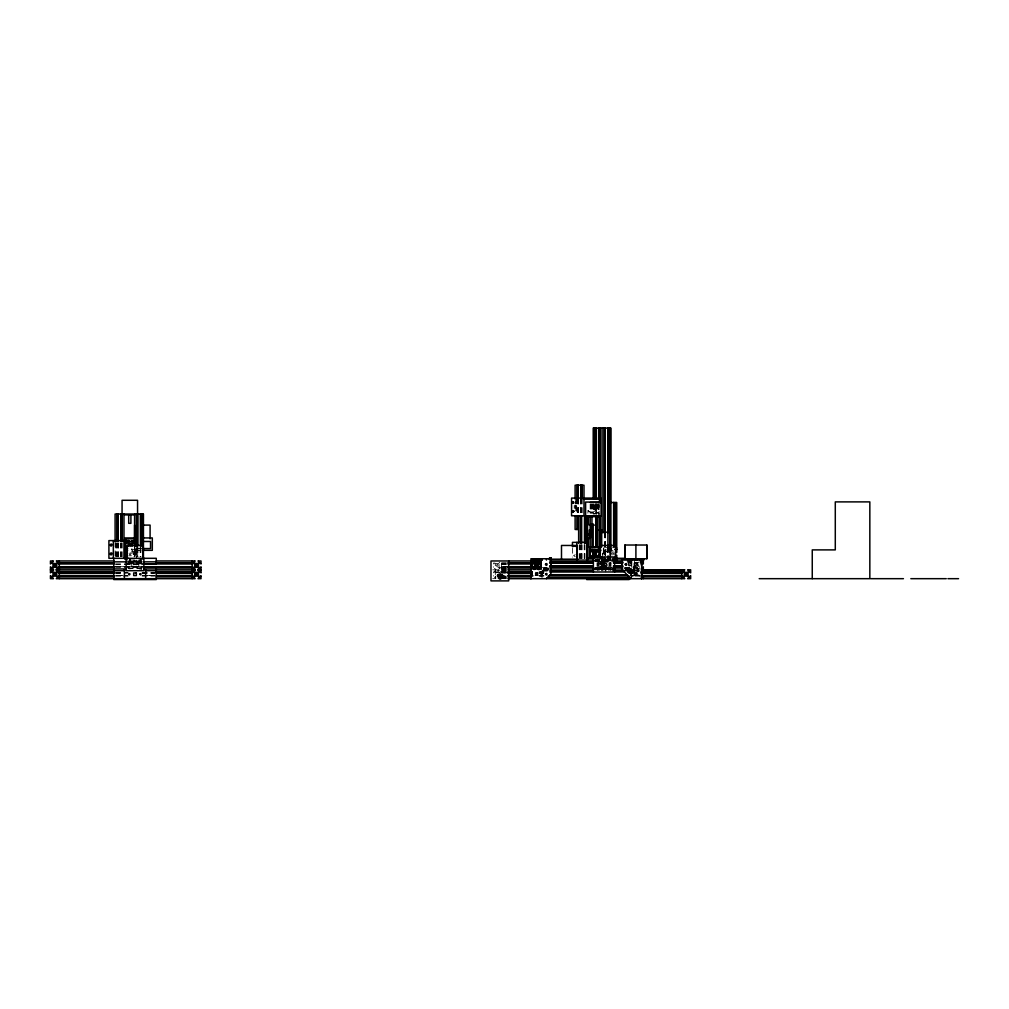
<?xml version="1.0" encoding="UTF-8"?>
<svg xmlns="http://www.w3.org/2000/svg" width="1009" height="1009" viewBox="0 0 1009 1009"><rect width="100%" height="100%" fill="white"/><g stroke="black" fill="none" stroke-linecap="round" stroke-linejoin="round"><path stroke-width="0.75" stroke-dasharray="5 3.75" d="M134.588 546.575L134.588 556.842L134.588 546.437M135.471 556.236L135.471 548.568L141.5 548.568M135.874 550.334L135.874 548.568M136.366 558.532L136.366 549.224L134.588 549.224M137.022 550.334L137.022 548.568M137.287 550.334L137.237 547.231M532.26 576.467L532.26 571.144M541.127 576.467L541.127 571.813M546.437 570.262L546.437 568.937M609.663 555.064L609.663 547.673M610.546 554.382L610.546 546.79M630.133 573.667L630.133 567.626M630.575 574.033L630.575 566.276M631.457 578.674L631.457 567.827M634.787 568.054L634.787 562.442L634.787 568.054L636.994 568.054L636.994 562.442L636.994 568.054M638.104 564.611L637.928 565.948L639.441 566.352M499.064 572.923L500.363 571.586L501.032 572.835M502.104 572.923L503.403 571.586M605.35 552.554L606.649 551.217L607.317 552.465L608.465 552.465M599.523 564.069L600.834 562.732M603.319 568.054L604.618 566.717L604.618 564.069L603.319 562.732M632.706 567.159L634.005 565.835L634.005 563.173M639.075 561.849L637.776 563.173L637.776 565.835L639.744 567.159M635.708 568.054L637.007 566.717M634.005 574.689L632.706 576.025L631.457 574.777M637.776 572.04L639.744 570.703M639.429 567.6L637.663 570.262M131.485 551.999L132.822 550.687L131.574 550.019L131.574 548.871L132.822 548.871M499.833 562.202L498.509 563.514L495.848 563.514L494.524 562.202M495.848 576.126L494.524 577.438L495.76 578.107M501.549 572.368L502.873 570.4M604.795 551.999L606.119 550.687L604.883 549.451L610.987 549.451M594.995 568.584L596.319 567.272M605.173 567.272L603.849 569.24M637.562 567.272L636.238 568.584L637.474 569.24M637.221 571.485L638.546 570.173L637.31 569.505M575.218 556.602L573.566 555.644L575.218 554.685M603.748 554.95C606.8 552.465 600.128 552.465 603.18 554.95M612.602 554.95C615.667 552.465 608.982 552.465 612.034 554.95M639.441 575.206L638.344 575.206M575.117 501.839L576.896 501.839M575.117 503.176L576.896 503.176M575.117 510.705L576.896 510.705M603.798 547.673L615.427 547.673M131.574 549.451L134.588 549.451M609.663 550.019L610.899 550.019M135.471 550.334L141.5 550.334M612.967 550.561L611.681 550.561L611.656 547.673M608.465 551.217L610.432 552.554L610.432 555.202M613.649 551.999L610.987 551.999L609.663 550.687M134.588 552.465L133.352 551.217L132.04 552.554L132.04 555.202L133.352 556.539M136.366 552.554L133.478 552.554L133.478 555.202L136.366 555.202M133.478 553.209L136.366 553.209M133.478 554.546L136.366 554.546M134.588 555.291L134.02 556.539M128.837 555.757L131.485 555.757M595.751 559.188L613.409 559.188M129.707 560.083L140.339 560.083M593.38 560.083L613.485 560.083M594.843 560.651L613.485 560.651M125.721 560.966L142.774 560.966M594.995 560.966L612.577 560.966M593.38 561.181L613.081 561.181M128.08 561.534L142.143 561.534M600.078 561.534L607.897 561.534M128.648 561.849L143.883 561.849M600.506 561.849L607.897 561.849M125.721 562.076L144.325 562.076M598.589 562.076L607.897 562.076L607.923 556.274M128.08 562.202L142.143 562.202M600.078 562.202L607.897 562.202M128.08 562.732L142.143 562.732M501.612 562.732L506.304 562.732M600.078 562.732L607.897 562.732M634.56 562.618L637.221 562.618M601.049 563.085L607.267 563.173M601.049 563.4L607.267 563.4M128.08 563.514L142.143 563.514M501.612 563.514L506.304 563.514M600.078 563.514L607.897 563.514M126.163 563.842L132.81 563.842L132.81 566.944M143.089 563.842L137.237 563.842L137.237 566.944M599.031 563.842L605.677 563.842L605.677 566.944M115.568 563.968L142.143 563.968M506.304 564.069L501.032 563.968L500.363 562.732L499.064 564.069L499.064 566.717L500.363 568.054L501.032 566.806L506.304 566.806L501.612 566.717M600.078 563.968L607.897 563.968M634.459 563.968L635.039 562.732M115.568 564.283L142.509 564.283M501.612 564.283L506.304 564.283M600.078 564.283L607.897 564.283M601.049 565.608L607.267 565.608M601.049 565.835L607.267 565.923M115.568 566.503L142.509 566.503M501.612 566.503L506.304 566.503M600.078 566.503L607.897 566.503M142.143 566.717L115.568 566.717L143.089 566.944M600.078 566.717L607.897 566.717L599.031 566.944M634.459 566.806L635.039 568.054M601.049 567.159L607.267 567.159M115.568 567.272L142.143 567.272M501.612 567.272L506.304 567.272M600.078 567.272L607.897 567.272M542.01 567.689L548.228 567.689M593.38 567.827L613.485 567.689M624.357 567.689L630.575 567.689L630.575 574.689M128.08 568.054L142.143 568.054M501.612 568.054L506.304 568.054M543.813 568.054L548.505 568.054M595.386 568.054L612.577 568.054M625.088 568.054L634.459 568.054M543.561 568.357L548.228 568.357M594.843 568.357L613.485 568.357M624.357 568.357L630.575 568.357M634.472 568.357L633.236 567.689L634.56 566.39L637.221 566.39L638.546 567.689L637.31 568.357L637.474 570.4M128.08 568.584L142.143 568.584M501.612 568.584L506.304 568.584M543.813 568.584L548.505 568.584M595.386 568.584L612.577 568.584M625.088 568.584L634.459 568.584M543.485 568.937L548.228 568.937M593.38 568.937L615.276 568.937M625.921 568.937L634.472 568.937M637.31 568.937L640.324 568.937M501.612 569.24L506.304 569.24M543.813 569.24L548.505 569.24M594.995 569.24L612.577 569.24M625.088 569.24L634.459 569.24M543.561 569.505L548.228 569.505M594.843 569.505L613.485 569.505M625.921 569.505L630.575 569.505M631.457 569.379L634.472 569.505M597.265 569.593L612.45 569.593M492.758 569.82L506.304 569.82M543.813 569.82L548.505 569.82M593.216 569.82L613.018 569.82M625.088 569.82L639.58 569.82M542.01 570.173L548.228 570.173M625.921 570.173L630.575 570.173M631.457 570.262L634.119 570.262L634.119 569.379L631.457 566.276M495.76 570.4L494.524 571.056L495.848 572.368L498.509 572.368L499.833 571.056L499.833 570.4L497.563 570.4L498.887 572.368L506.304 572.368M501.612 570.4L506.304 570.4M542.249 570.4L548.505 570.4M625.088 570.4L639.58 570.4M548.228 570.703L542.01 570.703L542.01 577.791M625.921 570.703L630.575 570.703M501.612 571.056L506.304 571.056M542.249 571.056L548.505 571.056M625.088 571.056L639.58 571.056M501.612 571.586L506.304 571.586M539.121 571.586L543.813 571.586M627.472 571.485L634.459 571.586M627.472 571.952L630.575 571.952M627.472 572.254L630.575 572.254M539.121 572.368L543.813 572.368M628.216 572.368L633.337 572.368M115.568 572.835L128.08 572.835M142.143 572.835L154.654 572.835M501.612 572.835L506.304 572.835M539.121 572.835L543.813 572.835M628.645 572.835L634.459 572.835M115.568 572.923L128.08 572.923M142.143 572.923L154.654 572.923M506.304 572.923L501.612 572.923L501.612 562.202M539.121 572.923L543.813 572.923M628.645 572.923L633.337 572.923M115.568 573.137L124.952 573.137M142.143 573.137L154.654 573.137M539.121 573.137L543.813 573.137M628.645 573.137L634.459 573.137M541.127 573.364L542.451 573.364M532.26 574.777L533.509 576.025M541.127 574.777L539.878 576.025M541.127 575.13L542.451 575.13M115.568 575.357L124.952 575.357M142.143 575.357L154.654 575.357M539.121 575.357L543.813 575.357M630.209 575.357L636.465 575.357M121.824 575.571L115.568 575.571L128.08 575.66L123.388 575.571M633.337 575.571L630.209 575.571L639.58 575.66L634.901 575.571M639.744 576.025L637.776 574.689M115.568 576.126L121.824 576.126M123.388 576.126L128.08 576.126M142.143 576.126L154.654 576.126M501.612 576.126L506.304 576.126M539.121 576.126L543.813 576.126M630.209 576.126L633.337 576.126M634.901 576.126L639.58 576.126M501.612 576.908L506.304 576.908M501.612 577.438L506.304 577.438M501.612 578.107L506.304 578.107M492.758 578.674L495.76 578.674L495.797 575.66M501.612 578.674L506.304 578.674M587.97 510.693C591.993 515.17 599.598 509.305 596.332 504.273A5.31 5.31 0 0 1 587.97 510.693C591.993 515.094 599.573 509.343 596.332 504.273M636.238 562.202L637.562 563.514M634.56 571.485L633.236 569.505M605.173 563.514L603.849 561.534M607.834 567.272L609.159 569.24M598.98 567.272L600.305 569.24M635.708 562.732L637.007 564.069M634.005 572.04L632.706 570.703L631.457 571.952L631.457 565.923M608.389 566.717L609.688 568.054M599.523 566.717L600.834 568.054M498.332 572.923L497.033 571.586L496.365 572.835M636.238 570.4L636.238 571.056M634.459 560.966L634.459 571.056M631.457 573.276L631.457 577.791M629.149 566.944L629.149 572.809M614.204 552.554L614.204 555.202M612.942 558.305L612.942 560.663M612.867 556.981L612.867 560.083M612.867 568.937L612.867 572.04M610.937 546.891L610.937 560.966M610.937 566.806L610.937 569.82M610.357 546.891L610.205 561.181M610.205 567.827L610.205 570.703M609.688 546.891L609.688 554.71M609.688 556.274L609.688 560.966M609.159 546.891L609.159 560.966M608.881 558.305L608.881 561.181M608.881 567.827L608.881 570.703M608.389 546.891L608.389 560.966M607.923 546.891L607.923 554.71M607.834 546.891L607.834 554.71M607.834 556.274L607.834 560.966M607.607 546.891L607.607 557.838M606.787 560.083L606.787 568.496M605.778 556.981L605.778 560.083M605.778 568.937L605.778 572.04M605.4 532.828L605.4 557.838M605.337 558.305L605.337 561.181M605.337 567.827L605.337 570.703M605.173 532.828L605.173 560.966M605.085 532.828L605.085 561.534M604.618 532.828L604.618 554.71M604.618 556.274L604.618 560.966M604.126 564.283L604.126 566.503M603.849 548.455L603.849 560.966M603.458 559.188L603.458 562.076M603.319 548.455L603.319 557.838M602.84 558.305L602.84 561.849M602.65 553.146L602.65 557.838M602.676 558.305L602.802 570.703M602.575 558.305L602.575 561.849M602.07 556.274L602.07 563.968M602.07 566.806L602.07 569.82M601.427 558.305L601.465 570.703M599.031 502.507L599.069 514.073M599.132 558.305L599.069 561.534M599.031 567.6L599.031 570.703M598.98 504.689L598.98 514.073M598.753 504.689L598.753 514.073M598.463 504.033L598.463 513.203M598.589 559.188L598.589 560.966M597.795 504.033L597.795 513.203M597.807 558.305L597.807 561.181M597.807 567.827L597.807 570.703M597.265 504.033L597.265 513.203M596.533 504.689L596.533 514.073M596.483 504.033L596.319 514.073L596.231 504.689M596.029 502.507L595.941 513.203M595.941 559.188L595.941 560.966M595.714 504.033L595.764 514.073M594.995 504.689L594.995 514.073M594.452 504.689L594.452 514.073M593.797 504.689L593.797 514.073M593.494 504.033L593.494 513.203M593.191 504.033L593.216 514.073M592.724 504.033L592.724 513.203M591.955 504.033L591.955 513.203M591.413 504.033L591.413 513.203M590.757 504.033L590.757 513.203M590.177 504.033L590.177 513.203M584.968 544.81L584.968 558.545M584.501 544.81L584.413 558.545M584.186 544.81L584.186 558.545M582.206 498.938L582.206 512.837M581.979 544.81L581.979 558.545M581.752 544.81L581.752 558.545M581.436 498.938L581.436 512.673M581.197 544.81L581.197 558.545M580.97 498.938L580.97 512.673M580.881 498.938L580.881 512.673M580.654 498.938L580.654 512.673M580.427 544.81L580.427 560.083M579.898 544.81L579.898 558.545M579.229 544.81L579.229 558.545M578.447 498.938L578.447 512.673M578.22 498.938L578.22 512.673M578.132 498.938L578.132 512.673M577.665 498.938L577.665 512.673M576.896 498.08L576.896 512.837M576.366 498.938L576.366 503.516M576.366 505.042L576.366 509.621M575.698 498.938L575.698 503.516M575.698 505.042L575.698 509.621M575.117 505.042L575.117 508.41M574.235 505.459L574.235 508.41M572.456 548.265L572.456 557.119M547.408 568.937L547.408 570.262M545.465 568.937L545.465 570.262M542.451 570.262L542.451 576.467M541.127 571.296L541.127 577.791M532.26 571.296L532.26 577.791M504.651 569.82L504.651 572.835M504.651 575.66L504.651 578.674M504.071 571.586L504.071 572.835M498.597 570.4L498.597 569.24L499.833 568.584L498.509 567.272L495.848 567.272L494.524 568.584L495.76 569.24L495.797 572.835M493.325 563.968L493.994 562.732L495.293 564.069L495.293 566.717L493.994 568.054L493.325 566.806M493.325 572.835L493.994 571.586L495.293 572.923L495.293 575.571L493.994 576.908L493.325 575.66M141.487 558.305L141.437 570.703M140.907 547.622L140.907 556.779M140.781 559.188L140.781 562.076M140.44 547.622L140.44 556.779M140.339 558.305L140.339 561.849M140.125 547.622L140.125 556.779M140.074 558.305L140.112 570.703M138.788 564.283L138.788 566.503M137.918 547.622L137.918 556.779M137.136 547.622L137.136 556.779M136.366 547.622L136.366 558.305M136.127 560.083L136.127 568.496M135.837 549.148L135.837 556.779M135.168 549.148L135.168 556.779M135.017 560.966L135.017 562.076M133.92 560.083L133.92 568.496M131.258 564.283L131.258 566.503M130.59 559.188L130.59 562.076M129.972 559.49L129.934 569.152M129.707 558.305L129.707 561.849M122.19 543.031L122.19 556.779M121.421 543.031L121.421 556.779M120.954 543.031L120.954 556.779M120.639 543.031L120.639 556.779M118.431 543.031L118.431 556.779M118.204 543.031L118.116 556.779M117.649 543.031L117.649 556.779M116.88 543.031L116.88 558.305M116.35 543.031L116.35 556.779M115.682 543.031L115.682 556.779M115.102 542.073L115.102 556.829M587.692 511.702A1.993 1.993 0 0 1 587.894 513.203M590.631 506.795C592.472 510.806 593.532 503.415 590.631 506.795M596.786 512.597C596.458 512.37 599.964 512.711 596.798 512.509M129.089 553.588C130.451 557.813 132.381 550.611 129.089 553.588M496.113 565.103C497.462 569.328 499.405 562.127 496.113 565.103M605.438 565.103C606.787 569.328 608.717 562.127 605.438 565.103M634.825 564.22C636.174 568.445 638.104 561.231 634.825 564.22M154.654 575.571L142.143 575.571L154.654 575.66M543.813 575.571L539.121 575.571L543.813 575.66M137.691 556.779L137.691 547.622L137.602 556.779"/><path stroke-width="1.5" d="M122.064 514.022L122.064 500.287L137.552 500.287L137.602 546.083L137.691 514.022M124.851 559.188L124.851 537.936L135.471 537.936L135.471 546.575M125.734 538.819L125.734 558.305L125.734 555.291L126.97 556.539M128.698 514.905L128.698 523.318L130.905 523.318L130.918 514.905M134.588 546.575L134.588 525.096M150.089 538.819L150.089 525.096L142.345 525.096M532.26 560.083L532.26 568.937L541.127 568.937L541.127 560.083L532.26 560.083L532.26 562.732L534.921 560.083M535.363 568.937L535.363 566.717M538.024 562.618L539.348 560.651L538.112 560.083L538.024 562.29L535.363 562.29L535.363 560.083M535.539 562.29L535.539 560.083M535.754 562.29L535.754 560.083M536.031 562.29L536.031 560.083M537.356 562.29L537.356 560.083M537.633 562.29L537.633 560.083M537.847 562.29L537.974 560.083M550.864 568.937L550.864 558.746L530.936 558.746L530.936 578.674L530.936 576.467M585.611 515.788L585.611 502.066L601.112 502.066L601.112 515.788L571.573 515.788L571.573 498.08L600.809 498.08L600.809 502.507M589.294 546.79L589.294 557.422L601.44 557.422M589.294 538.554L589.294 529.965M590.177 547.673L590.177 556.539L600.67 556.539M594.831 547.673L594.831 546.79M597.933 547.673L597.933 546.79M599.926 531.73L599.926 546.79L588.411 546.79L588.411 537.936L590.177 537.936M601.692 546.79L601.692 529.965L598.589 529.965M630.575 578.674L621.721 568.937L621.721 558.746L646.857 558.746L646.857 545.024L624.937 545.024L624.937 558.746L624.937 545.024M628.809 560.083L628.809 565.393L631.457 565.393L631.457 560.083M630.575 560.083L630.575 563.085L630.575 561.849L627.472 561.849M641.648 568.937L641.648 578.674L641.648 560.083L641.648 565.393L640.324 560.083M643.641 560.083L643.641 558.746L643.641 560.083L613.485 560.083M646.857 558.746L646.857 545.024M812.258 578.674L812.258 549.892L835.288 549.892L835.288 501.889L869.834 501.889L869.834 578.674L759.184 578.674M502.608 575.748L501.75 574.424L498.383 574.424C494.725 576.833 504.689 576.278 502.343 575.029L502.331 575.748L502.331 575.004M551.229 557.863L550.422 558.683L550.145 557.863M497.525 575.748L497.803 575.004M573.604 502.911C572.91 503.214 571.674 501.044 573.49 501.978M572.166 511.222C574.462 509.419 572.923 513.972 572.33 511.033C575.483 511.79 570.249 511.26 573.616 511.084C572.456 510.352 571.472 511.084 573.364 510.756C572.835 509.999 571.422 512.08 573.099 512.093C575.357 509.974 570.4 512.976 573.289 510.705M572.204 511.084L572.91 512.156L573.642 511.172M572.242 511.361L572.847 510.705M572.607 503.1L572.835 501.738L572.217 502.911L573.465 503.024M573.616 502.785L573.616 502.23M572.835 501.75C573.793 501.473 571.699 502.898 572.835 501.738M573.478 511.702L573.478 511.033M573.604 546.5L574.663 545.68L575.735 546.5M535.905 572.582C534.265 574.89 539.121 574.89 537.482 572.582M635.102 572.582C633.463 574.89 638.319 574.89 636.679 572.582M591.413 556.539L592.724 555.202L592.724 552.554L591.413 551.217L590.177 552.465L590.177 549.451M596.483 552.554L597.795 551.217L598.463 552.465L599.611 552.465L600.279 551.217M538.465 568.937L541.127 566.276L541.127 568.937M546.437 578.674L550.864 574.247L550.864 558.746M499.518 578.674L500.06 577.653L500.615 578.674M550.422 559.415L550.599 559.415M572.91 503.176L572.835 503.264M549.968 559.213L551.191 559.188L549.653 559.188M550.826 559.188L549.766 559.213M549.489 557.863L551.368 557.863M549.615 557.863L550.422 557.863M550.914 557.863L550.977 558.683L550.977 557.863M590.177 502.507L599.031 502.507M607.897 502.507L616.751 502.507L616.751 546.79L615.515 546.79M124.498 514.905L134.714 514.905M588.045 516.684L598.678 516.684M590.177 524.655L588.411 524.655L588.411 515.788M592.258 525.096L594.452 525.096M578.22 529.473L575.117 529.473L575.117 515.738M608.44 532.172L600.809 532.172L600.809 547.673L589.962 547.673L589.962 549.451L593.279 549.451L593.191 558.305M143.127 537.936L152.309 537.936L152.309 550.334L142.345 550.334M123.968 540.597L108.909 540.597L108.909 558.305L156.281 558.305L156.281 563.842L143.089 563.842M128.837 540.597L125.507 540.597L125.507 538.819L134.815 538.819L134.815 540.597L128.837 541.694L128.837 540.597L127.5 541.833L128.837 543.132L131.485 543.132L132.822 541.833L131.574 540.597M142.345 541.48L150.53 541.48L150.53 548.568L142.345 548.568M587.515 542.363L572.456 542.363L572.456 546.79M135.471 543.473L134.02 543.599L133.352 542.363L132.04 543.687L132.04 546.348M134.588 546.121L134.588 514.022M126.97 547.673L125.734 546.437L125.734 552.465L126.97 551.217M142.761 548.114L143.442 548.114M614.758 549.451L616.966 549.451L616.966 547.673M593.191 550.019L591.955 550.687L593.279 551.999L595.941 551.999L597.265 550.687L596.029 550.019M593.279 550.561L599.258 549.451L599.258 547.673M615.515 551.217L616.751 552.465L616.751 549.451M615.515 556.539L616.751 555.291L616.751 560.663M593.191 557.725L591.955 557.069L593.279 555.757L595.941 555.757L597.265 557.725M586.633 558.305L594.503 558.305M613.8 558.305L624.495 558.305M549.098 559.188L578.321 559.188M634.522 559.629L637.272 559.629M549.779 560.083L593.279 560.083M114.017 560.966L56.29 560.966L57.538 562.202L56.201 563.514L53.553 563.514L52.216 562.202L53.464 560.966L50.45 560.966L50.45 563.968L51.686 562.732L52.998 564.069L52.998 566.717L51.686 568.054L50.45 566.806L50.45 572.835L51.686 571.586L52.998 572.923L52.998 575.571L51.686 576.908L50.45 575.66L50.45 578.674L53.464 578.674L52.216 577.438L53.553 576.126L56.201 576.126L57.538 577.438L56.29 578.674L195.166 578.674L193.93 577.438L195.267 576.126L197.915 576.126L199.252 577.438L198.004 578.674L201.018 578.674L201.018 575.66L199.782 576.908L198.47 575.571L198.47 572.923L199.782 571.586L201.018 572.835L201.018 566.806L199.782 568.054L198.47 566.717L198.47 564.069L199.782 562.732L201.018 563.968L201.018 560.966L198.004 560.966L199.252 562.202L197.915 563.514L195.267 563.514L193.93 562.202L195.166 560.966L156.206 560.966M539.121 560.966L490.979 560.966L490.979 580.894L508.7 580.894L508.7 560.966M113.765 561.849L126.163 561.849M143.883 561.849L156.281 561.849M549.779 561.849L593.279 561.849M613.485 561.849L622.805 561.849M538.024 562.076L535.363 562.29M628.809 562.29L631.457 562.29M640.324 562.29L641.648 562.29M59.304 562.732L114.017 562.732M156.206 562.732L192.164 562.732M507.855 562.732L540.685 562.732M549.779 562.618L593.279 562.618M613.485 562.618L622.805 562.618M642.077 562.732L643.326 563.968L643.326 560.966M532.26 563.085L533.509 561.849L534.808 563.173L534.808 565.835L533.509 567.159L532.26 565.923M541.127 563.085L539.878 561.849L538.579 563.173L538.579 565.835L539.878 567.159L541.127 565.923L541.127 562.959M549.779 563.085L593.279 563.173M613.485 563.085L622.805 563.085M114.017 563.968L58.736 563.968L58.068 562.732L56.756 564.069L56.756 566.717L58.068 568.054L58.736 566.806L114.017 566.806L59.304 566.717M143.707 563.968L192.732 563.968L193.4 562.732L194.712 564.069L194.712 566.717L193.4 568.054L192.732 566.806L143.089 566.944M507.855 563.968L540.685 563.968M549.779 565.835L593.279 565.923M613.485 565.923L622.805 565.835M549.779 566.39L593.279 566.39M613.485 566.39L622.805 566.39M143.707 566.717L192.164 566.717M549.779 567.159L593.279 567.159M613.485 567.159L622.805 567.159M59.304 567.272L114.017 567.272M143.707 567.272L192.164 567.272M507.855 567.272L540.685 567.272M59.304 568.054L114.017 568.054M156.206 568.054L192.164 568.054M507.855 568.054L539.121 568.054M642.077 568.054L643.326 566.806L643.326 572.835M535.274 568.357L534.038 567.689L535.363 566.39L538.024 566.39L539.348 567.689L538.112 568.357M113.765 568.937L126.163 568.937M143.883 568.937L156.281 568.937M549.779 568.937L593.279 568.937M613.485 568.937L622.805 568.937M534.038 569.505L535.274 568.937M539.348 569.505L538.112 569.505L538.024 566.717M50.45 569.82L53.464 569.82M56.29 569.82L114.017 569.82M156.206 569.82L195.166 569.82M198.004 569.82L201.018 569.82M507.855 569.82L531.302 569.82M642.708 569.82L684.796 569.82L683.56 571.056L684.884 572.368L687.545 572.368L688.87 571.056L687.634 569.82L690.648 569.82L690.648 572.835L689.399 571.586L688.1 572.923L688.1 575.571L689.399 576.908L690.648 575.66L690.648 578.674L687.634 578.674L688.87 577.438L687.545 576.126L684.884 576.126L683.56 577.438L684.796 578.674L507.855 578.674M642.708 570.4L681.781 570.4M113.765 570.703L124.611 570.703M145.422 570.703L156.281 570.703M549.779 570.703L593.279 570.703M613.485 570.703L624.357 570.703M59.304 571.586L114.017 571.586M156.206 571.586L192.164 571.586M507.855 571.586L531.302 571.586M641.144 571.586L681.781 571.586M549.779 572.04L624.357 571.952M114.017 572.835L58.736 572.835L58.068 571.586L56.756 572.923L56.756 575.571L58.068 576.908L58.736 575.66L114.017 575.66L59.304 575.571M156.206 572.835L192.732 572.835L193.4 571.586L194.712 572.923L194.712 575.571L193.4 576.908L192.732 575.66L156.206 575.66L192.164 575.571M507.855 572.835L531.302 572.835M641.144 572.835L682.361 572.835L683.03 571.586L684.329 572.923L684.329 575.571L683.03 576.908L682.361 575.66L641.144 575.66L681.781 575.571M59.304 572.923L114.017 572.923M156.206 572.923L192.164 572.923M507.855 572.923L531.302 572.923M641.144 572.923L681.781 572.923M549.779 574.689L627.472 574.777M535.363 575.244L538.024 575.244M549.779 575.244L627.472 575.244M634.56 575.244L637.221 575.244M548.228 576.025L629.023 576.025M59.304 576.908L114.017 576.908M156.206 576.908L192.164 576.908M507.855 576.908L531.302 576.908M641.144 576.908L681.781 576.908M546.664 577.791L630.575 577.791M499.518 578.018L500.615 578.018M870.729 578.674L903.433 578.674M910.837 578.674L946.265 578.674M947.918 578.674L958.55 578.674M597.265 578.901L618.517 578.901M586.633 579.557L629.149 579.557M572.532 512.017L572.204 511.639M535.363 562.618L534.038 561.319L535.274 560.083M538.465 560.083L541.127 562.732M532.26 566.276L534.921 568.937M596.483 555.202L597.795 556.539M681.781 569.82L681.781 578.674M643.326 575.66L643.326 578.674M642.758 558.746L642.758 560.083M642.746 571.586L642.746 572.835M642.746 575.66L642.746 576.908M635.897 545.024L635.897 558.746M634.459 573.137L634.459 574.537M628.14 558.746L628.14 560.083M621.721 558.746L621.721 568.937M616.171 502.507L616.171 546.79M615.641 559.188L615.641 545.465L600.141 545.465L600.141 557.662M614.973 502.507L614.973 546.79M614.632 572.04L614.632 556.981L593.38 556.981L593.38 572.04M613.737 502.507L613.737 546.79M613.649 502.507L613.649 546.79M610.899 546.79L610.937 428.106L593.216 428.106L593.216 498.446M610.357 428.106L610.357 503.138M609.663 502.507L609.663 546.79M609.159 428.106L609.159 503.138M607.923 428.106L607.897 546.79M607.834 428.106L607.834 532.828M605.173 428.106L605.173 532.828M605.085 428.106L605.085 532.828M603.849 428.106L603.849 532.828M602.07 428.106L602.07 532.828M600.809 533.484L600.809 539.235M600.809 540.622L600.809 546.373M600.809 550.019L600.809 550.687M600.809 557.069L600.809 557.725M600.305 428.106L600.305 503.138M600.305 515.637L600.305 557.838M599.926 498.08L599.926 502.507M599.926 533.484L599.926 535.716M599.926 538.554L599.926 541.026M599.926 541.303L599.926 541.959M599.926 544.532L599.926 546.373M599.523 428.106L599.523 498.446M599.472 502.28L599.472 499.19L583.984 499.19L583.984 514.691M599.611 556.539L599.611 555.291L598.463 555.291L598.463 556.539M599.069 428.106L599.069 498.446M599.031 514.729L599.069 557.838M598.98 428.106L598.98 498.446M597.265 516.255L597.265 546.79M596.483 516.255L596.483 546.79M596.319 556.274L596.319 550.019L596.231 557.838M595.941 516.255L596.029 546.79M594.995 428.106L594.995 498.446M594.995 550.019L594.995 557.838M593.797 428.106L593.797 498.446M593.797 550.019L593.797 557.838M593.191 523.885L593.191 546.79M591.955 516.255L591.955 546.79M590.757 523.885L590.757 537.633M590.757 556.539L590.177 555.291L590.177 558.305M590.177 515.788L590.177 546.79M589.294 533.484L589.294 535.325M587.515 515.788L587.515 560.083M586.935 515.788L586.935 560.083M585.737 515.788L585.737 543.283M584.501 515.788L584.501 543.283M583.984 498.938L583.984 485.19L575.117 485.19L575.117 498.938M582.206 485.19L582.206 498.938M581.663 515.788L581.663 543.283M581.436 485.19L581.436 498.938M580.97 485.19L580.97 498.938M580.881 485.19L580.881 498.938M580.427 515.788L580.427 543.283M578.649 515.788L578.649 543.283M578.22 485.19L578.22 498.938M578.132 485.19L578.132 498.938M578.132 515.738L578.132 529.473M577.665 485.19L577.665 498.938M576.997 559.188L576.997 545.465L561.496 545.465L561.496 559.188M576.896 485.19L576.896 498.938M576.896 515.738L576.896 529.473M576.883 542.363L576.883 560.083M546.437 558.746L546.437 560.083M532.26 563.527L532.26 565.481M530.936 563.527L530.936 565.481M530.936 573.276L530.936 575.218M501.397 575.748L498.736 575.748M500.628 574.424L500.578 576.202M500.376 574.424L500.237 576.202M500.098 574.424L500.06 576.202M499.821 574.424L499.959 576.202M192.164 560.966L192.164 578.674M156.281 566.944L156.281 579.557L113.765 579.557L113.765 558.305M145.649 569.593L145.649 578.901L124.397 578.901L124.397 569.593M143.883 558.305L143.883 570.703L126.163 570.703L126.163 558.305M143.442 558.305L143.442 514.022L115.102 514.022L115.102 541.505M142.874 514.022L142.874 558.305M142.774 559.188L142.774 545.465L127.273 545.465L127.273 559.188M141.676 514.022L141.676 546.083M140.352 514.022L140.44 546.083M137.136 514.022L137.136 546.083M136.366 514.022L136.366 546.083M128.282 546.348L128.282 543.687L126.97 542.363L125.734 543.599L125.734 540.597M127.5 548.215L127.5 548.871M127.5 550.019L127.5 550.687M127.5 557.069L127.5 557.725M123.968 514.022L123.968 558.305M122.19 514.022L122.19 541.505M121.421 514.022L121.421 541.505M120.954 514.022L120.954 541.505M118.204 514.022L118.116 541.505M117.649 514.022L117.649 541.505M116.88 514.022L116.88 541.505M113.336 540.597L113.336 558.305M59.304 560.966L59.304 578.674M542.01 558.746L542.01 560.083L542.01 558.746M501.826 577.716C500.729 581.108 494.183 575.798 501.826 577.716M502.432 575.105L502.532 575.748L502.432 575.105M497.702 575.105L497.664 575.748L497.702 575.105M53.805 565.103C55.167 569.328 57.097 562.127 53.805 565.103M53.805 573.957C55.167 578.195 57.097 570.98 53.805 573.957M110.057 544.734C111.406 548.959 113.336 541.745 110.057 544.734M110.057 553.588C111.406 557.813 113.336 550.611 110.057 553.588M129.089 544.734C130.451 548.959 132.381 541.745 129.089 544.734M128.849 574.071C129.656 576.618 130.817 572.292 128.849 574.071M139.91 574.071C140.68 576.618 141.954 572.28 139.91 574.071M195.519 565.103C196.881 569.328 198.811 562.127 195.519 565.103M195.519 573.957C196.881 578.195 198.811 570.98 195.519 573.957M535.628 564.22C536.977 568.445 538.907 561.231 535.628 564.22M535.754 573.995C536.952 577.716 538.642 571.371 535.754 573.995M545.491 564.258C546.689 567.979 548.391 561.622 545.491 564.258M545.579 574.02C546.664 577.4 548.215 571.636 545.579 574.02M593.532 553.588C594.894 557.813 596.823 550.611 593.532 553.588M625.202 564.258C626.4 567.979 628.102 561.622 625.202 564.258M634.951 573.995C636.149 577.716 637.839 571.371 634.951 573.995M685.149 573.957C686.498 578.195 688.428 570.98 685.149 573.957M53.553 567.272L52.216 568.584L53.464 569.24L53.464 570.4L52.216 571.056L53.553 572.368L56.201 572.368L57.538 571.056L56.29 570.4L56.29 569.24L57.538 568.584L56.201 567.272L53.553 567.272M195.267 567.272L193.93 568.584L195.166 569.24L195.166 570.4L193.93 571.056L195.267 572.368L197.915 572.368L199.252 571.056L198.004 570.4L198.004 569.24L199.252 568.584L197.915 567.272L195.267 567.272M598.69 562.959L597.366 562.959L597.366 566.062L598.69 566.062L598.69 562.959M610.647 562.959L609.322 562.959L609.322 566.062L610.647 566.062L610.647 562.959M540.685 566.717L507.855 566.717L540.685 566.806M136.354 572.923L133.692 572.923L133.692 575.571L136.354 575.571L136.354 572.923M531.302 575.571L507.855 575.571L531.302 575.66M596.319 498.446L596.319 428.106L596.231 498.446M499.682 576.202L499.682 574.424L499.569 576.202"/></g></svg>
